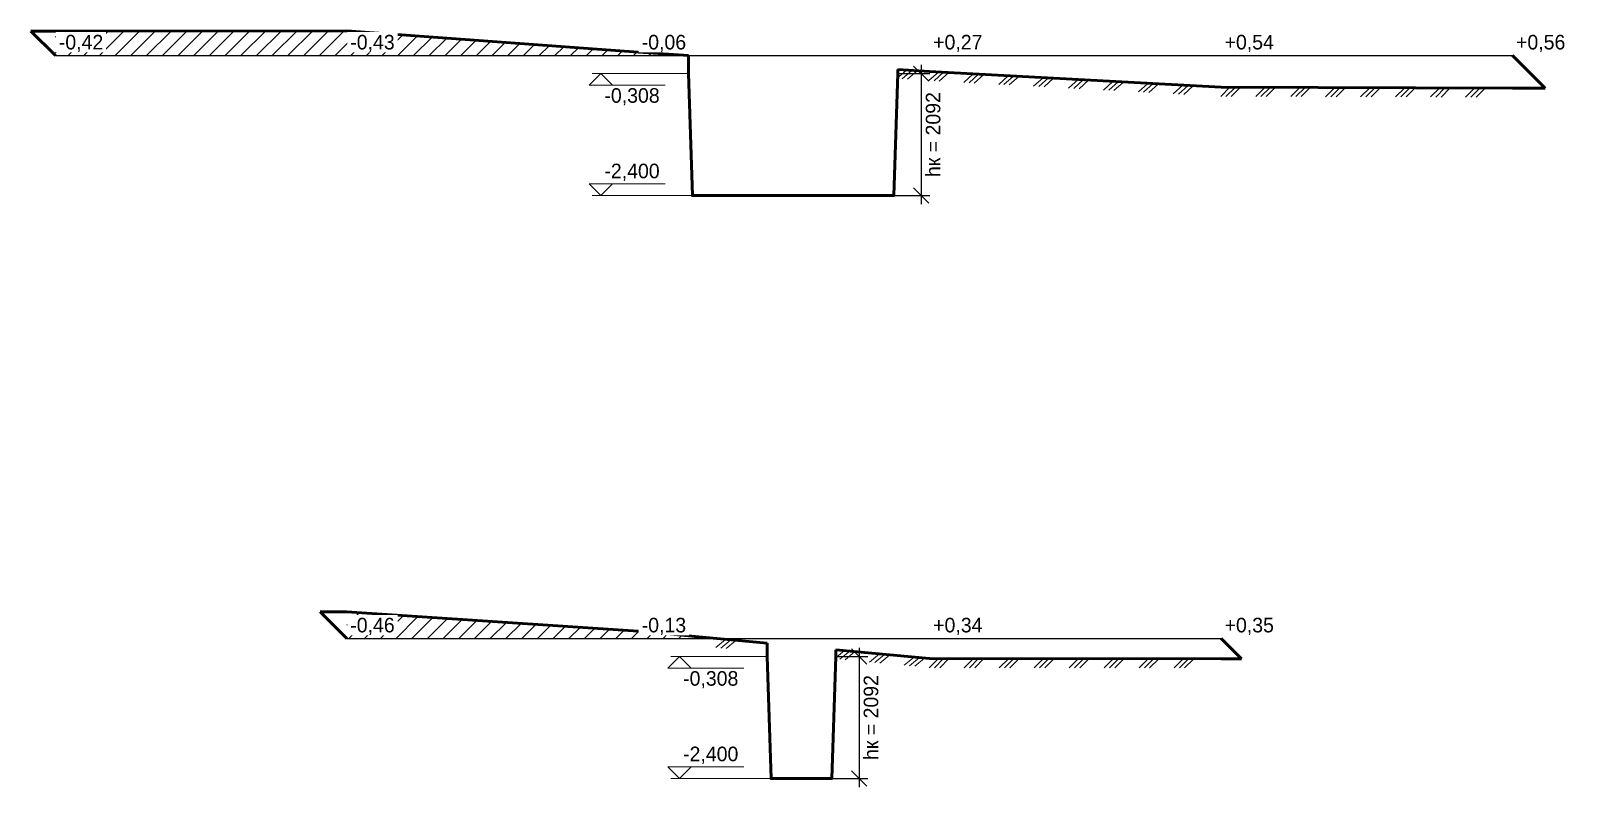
# Model space of a CAD drawing. Header units: metres. Extents: x -53 to 561, y -5023 to 322.
# Drawn here: x -8 to 519, y -2251 to -1991 of the extents above; entities that cross this region are included whole.
import ezdxf

# ---------------------------------------------------------------- set-up
doc = ezdxf.new("R2010")
doc.units = ezdxf.units.M
for name, color, linetype, lineweight in [('Котлован', 7, 'Continuous', 50), ('Отметки', 5, 'Continuous', 18), ('ПВ_штриховка', 8, 'Continuous', 18), ('Проектная', 1, 'Continuous', 25), ('Профиль', 7, 'Continuous', 50), ('Размеры', 3, 'Continuous', 18), ('Штриховка', 8, 'Continuous', 18)]:
    doc.layers.add(name, color=color, linetype=linetype, lineweight=lineweight)
doc.styles.add('ГОСТ тип Б', font='ofont.ru_GOST type B.ttf')
doc.dimstyles.new('Мв1-100', dxfattribs={"dimscale": 2, "dimtxt": 2.5, "dimasz": 2.5, "dimexe": 1.5, "dimexo": 0, "dimgap": 0.8, "dimtad": 1, "dimdec": 0, "dimlfac": 50, "dimtxsty": 'ГОСТ тип Б', "dimtsz": 1.3, "dimcen": 2.5, "dimdle": 1.5, "dimclrd": 3, "dimclre": 3, "dimclrt": 3, "dimazin": 3, "dimtfac": 1, "dimtix": 1, "dimtmove": 0, "dimatfit": 3, "dimtfill": 1, "dimarcsym": 0})

# ---------------------------------------------------------------- blocks, each defined once
blk = doc.blocks.new('_OBLIQUE')
at = {"color": 0, "linetype": 'ByBlock'}
blk.add_line((-0.5, -0.5), (0.5, 0.5), dxfattribs=at)
blk = doc.blocks.new('*D29')
at = {"color": 3, "transparency": 16777216}
for p, q in [((297.101506, -2003.164), (297.101506, -2051)), ((289.101506, -2006.164), (300.101506, -2006.164)), ((287.7, -2048), (300.101506, -2048))]:
    blk.add_line(p, q, dxfattribs=at)
at = {"layer": 'Defpoints', "transparency": 16777216}
for p in [(289.101506, -2006.164), (297.101506, -2006.164), (287.7, -2048)]:
    blk.add_point(p, dxfattribs=at)
at = {"layer": 'Размеры', "color": 3, "transparency": 16777216, "xscale": 5.2, "yscale": 5.2, "rotation": 90}
for p in [(297.101506, -2006.164), (297.101506, -2048)]:
    blk.add_blockref('_OBLIQUE', p, dxfattribs=at)
at = {"layer": 'Размеры', "color": 3, "transparency": 16777216, "insert": (301.201506, -2027.082), "char_height": 5, "attachment_point": 5, "rotation": 90, "style": 'ГОСТ тип Б', "bg_fill": 3, "box_fill_scale": 1.1, "bg_fill_color": 1, "bg_fill_transparency": 0}
blk.add_mtext('hк = 2092', dxfattribs=at)
blk = doc.blocks.new('*D30')
at = {"color": 3, "transparency": 16777216}
for p, q in [((275.801506, -2203.164), (275.801506, -2251)), ((267.801506, -2206.164), (278.801506, -2206.164)), ((266.4, -2248), (278.801506, -2248))]:
    blk.add_line(p, q, dxfattribs=at)
at = {"layer": 'Defpoints', "transparency": 16777216}
for p in [(267.801506, -2206.164), (275.801506, -2206.164), (266.4, -2248)]:
    blk.add_point(p, dxfattribs=at)
at = {"layer": 'Размеры', "color": 3, "transparency": 16777216, "xscale": 5.2, "yscale": 5.2, "rotation": 90}
for p in [(275.801506, -2206.164), (275.801506, -2248)]:
    blk.add_blockref('_OBLIQUE', p, dxfattribs=at)
at = {"layer": 'Размеры', "color": 3, "transparency": 16777216, "insert": (279.901506, -2227.082), "char_height": 5, "attachment_point": 5, "rotation": 90, "style": 'ГОСТ тип Б', "bg_fill": 3, "box_fill_scale": 1.1, "bg_fill_color": 1, "bg_fill_transparency": 0}
blk.add_mtext('hк = 2092', dxfattribs=at)

msp = doc.modelspace()

# ---------------------------------------------------------------- hatches: boundary and pattern name
at = {"layer": 'ПВ_штриховка'}
h = msp.add_hatch(dxfattribs=at)
h.set_pattern_fill('ANSI31', color=8, scale=1.2)
h.paths.add_polyline_path([(0, -2000), (100, -2000), (100, -1991.464), (0, -1991.564)])
h = msp.add_hatch(dxfattribs=at)
h.set_pattern_fill('ANSI31', color=8, scale=1.2)
h.paths.add_polyline_path([(100, -2000), (200, -2000), (200, -1998.864), (100, -1991.464)])
h = msp.add_hatch(dxfattribs=at)
h.set_pattern_fill('ANSI31', color=8, scale=1.2)
h.paths.add_polyline_path([(200, -2000), (217.198, -2000), (217.198, -1999.999), (200, -1998.864)])
h = msp.add_hatch(dxfattribs=at)
h.set_pattern_fill('ANSI31', color=8, scale=1.2)
h.paths.add_polyline_path([(100, -2200), (200, -2200), (200, -2197.464), (100, -2190.864)])
h = msp.add_hatch(dxfattribs=at)
h.set_pattern_fill('ANSI31', color=8, scale=1.2)
h.paths.add_polyline_path([(200, -2200), (226.979, -2200), (226.979, -2200), (200, -2197.464)])

# ---------------------------------------------------------------- linework, layer by layer
at = {"layer": 'Котлован'}
for points in [[(217.198, -1999.999), (217.198, -2006.164), (218.6, -2048), (287.7, -2048), (289.102, -2006.164), (289.102, -2004.745)], [(244.198, -2201.619), (244.198, -2206.164), (245.6, -2248), (266.4, -2248), (267.802, -2206.164), (267.802, -2203.837)]]:
    msp.add_lwpolyline(points, dxfattribs=at)
at = {"layer": 'Отметки'}
for p, q in [((183.198, -2010.164), (187.198, -2006.164)), ((217.198, -2006.164), (184.198, -2006.164)), ((187.198, -2006.164), (191.198, -2010.164)), ((183.198, -2010.164), (209.198, -2010.164)), ((183.198, -2044), (187.198, -2048)), ((183.198, -2044), (209.198, -2044)), ((187.198, -2048), (191.198, -2044)), ((218.6, -2048), (184.198, -2048)), ((210.198, -2210.164), (214.198, -2206.164)), ((210.198, -2210.164), (236.198, -2210.164)), ((244.198, -2206.164), (211.198, -2206.164)), ((214.198, -2206.164), (218.198, -2210.164)), ((210.198, -2244), (214.198, -2248)), ((210.198, -2244), (236.198, -2244)), ((214.198, -2248), (218.198, -2244)), ((245.6, -2248), (211.198, -2248))]:
    msp.add_line(p, q, dxfattribs=at)
at = {"layer": 'Проектная'}
for p, q in [((0, -2000), (500, -2000)), ((100, -2200), (400, -2200))]:
    msp.add_line(p, q, dxfattribs=at)
at = {"layer": 'Профиль'}
for p, q in [((0, -2000), (-8.436, -1991.564)), ((500, -2000), (511.164, -2011.164)), ((100, -2200), (90.864, -2190.864)), ((400, -2200), (406.964, -2206.964))]:
    msp.add_line(p, q, dxfattribs=at)
for points in [[(-8.436, -1991.564), (0, -1991.564), (100, -1991.464), (200, -1998.864), (217.198, -1999.999)], [(289.102, -2004.745), (300, -2005.464), (400, -2010.864), (500, -2011.164), (511.164, -2011.164)], [(90.864, -2190.864), (100, -2190.864), (200, -2197.464), (226.979, -2200), (244.198, -2201.619)], [(267.802, -2203.837), (300, -2206.864), (400, -2206.964), (406.964, -2206.964)]]:
    msp.add_lwpolyline(points, dxfattribs=at)
at = {"layer": 'Штриховка'}
for p, q in [((292.095, -2004.942), (288.786, -2007.842)), ((293.891, -2005.061), (290.582, -2007.96)), ((295.687, -2005.179), (292.378, -2008.079)), ((302.996, -2005.626), (299.721, -2008.565)), ((304.793, -2005.723), (301.519, -2008.662)), ((306.59, -2005.82), (303.316, -2008.759)), ((314.978, -2006.273), (311.704, -2009.212)), ((316.776, -2006.37), (313.501, -2009.309)), ((318.573, -2006.467), (315.298, -2009.406)), ((326.961, -2006.92), (323.686, -2009.859)), ((328.758, -2007.017), (325.484, -2009.956)), ((330.555, -2007.114), (327.281, -2010.053)), ((338.943, -2007.567), (335.669, -2010.506)), ((340.741, -2007.664), (337.466, -2010.603)), ((342.538, -2007.761), (339.264, -2010.7)), ((350.926, -2008.214), (347.651, -2011.153)), ((352.723, -2008.311), (349.449, -2011.25)), ((354.521, -2008.408), (351.246, -2011.347)), ((362.908, -2008.861), (359.634, -2011.8)), ((364.706, -2008.958), (361.431, -2011.897)), ((366.503, -2009.055), (363.229, -2011.994)), ((374.891, -2009.508), (371.616, -2012.447)), ((376.688, -2009.605), (373.414, -2012.544)), ((378.486, -2009.702), (375.211, -2012.641)), ((386.873, -2010.155), (383.599, -2013.094)), ((388.671, -2010.252), (385.396, -2013.191)), ((390.468, -2010.349), (387.194, -2013.288)), ((403, -2010.873), (399.879, -2013.975)), ((404.8, -2010.878), (401.679, -2013.98)), ((406.6, -2010.884), (403.479, -2013.986)), ((415, -2010.909), (411.879, -2014.011)), ((416.8, -2010.914), (413.679, -2014.016)), ((418.6, -2010.92), (415.479, -2014.022)), ((427, -2010.945), (423.879, -2014.047)), ((428.8, -2010.95), (425.679, -2014.052)), ((430.6, -2010.956), (427.479, -2014.058)), ((439, -2010.981), (435.879, -2014.083)), ((440.8, -2010.986), (437.679, -2014.088)), ((442.6, -2010.992), (439.479, -2014.094)), ((451, -2011.017), (447.879, -2014.119)), ((452.8, -2011.022), (449.679, -2014.124)), ((454.6, -2011.028), (451.479, -2014.13)), ((463, -2011.053), (459.879, -2014.155)), ((464.8, -2011.058), (461.679, -2014.16)), ((466.6, -2011.064), (463.479, -2014.166)), ((475, -2011.089), (471.879, -2014.191)), ((476.8, -2011.094), (473.679, -2014.196)), ((478.6, -2011.1), (475.479, -2014.202)), ((487, -2011.125), (483.879, -2014.227)), ((488.8, -2011.13), (485.679, -2014.232)), ((490.6, -2011.136), (487.479, -2014.238)), ((229.966, -2200.281), (226.577, -2203.087)), ((231.758, -2200.449), (228.369, -2203.256)), ((233.55, -2200.618), (230.161, -2203.424)), ((270.788, -2204.118), (267.4, -2206.925)), ((272.58, -2204.287), (269.192, -2207.093)), ((274.373, -2204.455), (270.984, -2207.261)), ((282.736, -2205.241), (279.347, -2208.048)), ((284.528, -2205.41), (281.139, -2208.216)), ((286.32, -2205.578), (282.931, -2208.385)), ((294.683, -2206.364), (291.294, -2209.171)), ((296.475, -2206.533), (293.086, -2209.339)), ((298.267, -2206.701), (294.878, -2209.508)), ((303, -2206.867), (299.886, -2209.975)), ((304.8, -2206.869), (301.686, -2209.977)), ((306.6, -2206.871), (303.486, -2209.979)), ((315, -2206.879), (311.886, -2209.987)), ((316.8, -2206.881), (313.686, -2209.989)), ((318.6, -2206.883), (315.486, -2209.991)), ((327, -2206.891), (323.886, -2209.999)), ((328.8, -2206.893), (325.686, -2210.001)), ((330.6, -2206.895), (327.486, -2210.003)), ((339, -2206.903), (335.886, -2210.011)), ((340.8, -2206.905), (337.686, -2210.013)), ((342.6, -2206.907), (339.486, -2210.015)), ((351, -2206.915), (347.886, -2210.023)), ((352.8, -2206.917), (349.686, -2210.025)), ((354.6, -2206.919), (351.486, -2210.027)), ((363, -2206.927), (359.886, -2210.035)), ((364.8, -2206.929), (361.686, -2210.037)), ((366.6, -2206.931), (363.486, -2210.039)), ((375, -2206.939), (371.886, -2210.047)), ((376.8, -2206.941), (373.686, -2210.049)), ((378.6, -2206.943), (375.486, -2210.051)), ((387, -2206.951), (383.886, -2210.059)), ((388.8, -2206.953), (385.686, -2210.061)), ((390.6, -2206.955), (387.486, -2210.063))]:
    msp.add_line(p, q, dxfattribs=at)

# ---------------------------------------------------------------- texts
at = {"layer": 'Отметки', "char_height": 5, "style": 'ГОСТ тип Б'}
for s, insert, attachment_point in [('-0,308', (188.398, -2011.164), 1), ('-2,400', (188.398, -2043), 7), ('-0,308', (215.398, -2211.164), 1), ('-2,400', (215.398, -2243), 7)]:
    msp.add_mtext(s, dxfattribs=dict(at, insert=insert, attachment_point=attachment_point))

# ---------------------------------------------------------------- next in the draw order: texts
at = {"layer": 'Отметки', "char_height": 5, "attachment_point": 7, "style": 'ГОСТ тип Б', "bg_fill": 3, "box_fill_scale": 1.2, "bg_fill_color": 0, "bg_fill_transparency": 0}
for s, insert in [('-0,42', (1.2, -1998.8)), ('-0,43', (101.2, -1998.8)), ('-0,06', (201.2, -1998.8)), ('+0,27', (301.2, -1998.8)), ('+0,54', (401.2, -1998.8)), ('+0,56', (501.2, -1998.8)), ('-0,46', (101.2, -2198.8)), ('-0,13', (201.2, -2198.8)), ('+0,34', (301.2, -2198.8)), ('+0,35', (401.2, -2198.8))]:
    msp.add_mtext(s, dxfattribs=dict(at, insert=insert))

# ---------------------------------------------------------------- next in the draw order: dimensions: what is measured, and where the dimension line sits
at = {"layer": 'Размеры'}
for base, p1, p2, picture, middle in [((297.102, -2006.164), (289.102, -2006.164), (287.7, -2048), '*D29', (301.202, -2027.082)), ((275.802, -2206.164), (267.802, -2206.164), (266.4, -2248), '*D30', (279.902, -2227.082))]:
    dim = msp.add_linear_dim(base=base, p1=p1, p2=p2, angle=90, text='hк = <>', dimstyle='Мв1-100', dxfattribs=at)
    dim.commit()
    dim.dimension.update_dxf_attribs({"geometry": picture, "text_midpoint": middle})

doc.saveas('drawing.dxf')
